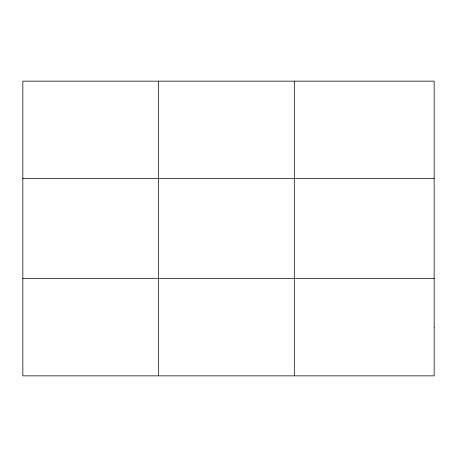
<?xml version="1.0" encoding="UTF-8"?>
<svg xmlns="http://www.w3.org/2000/svg" width="457" height="457" viewBox="0 0 457 457"><rect width="100%" height="100%" fill="white"/><g stroke="black" fill="none" stroke-linecap="round" stroke-linejoin="round"><path stroke-width="0.69" d="M158.579 375.854L158.579 81.146M294.308 375.854L294.308 81.146M22.85 178.401L434.15 178.401M22.85 278.599L434.15 278.599M434.15 327.223L434.15 375.854L22.85 375.854L22.85 81.146L434.15 81.146L434.15 327.223"/></g></svg>
